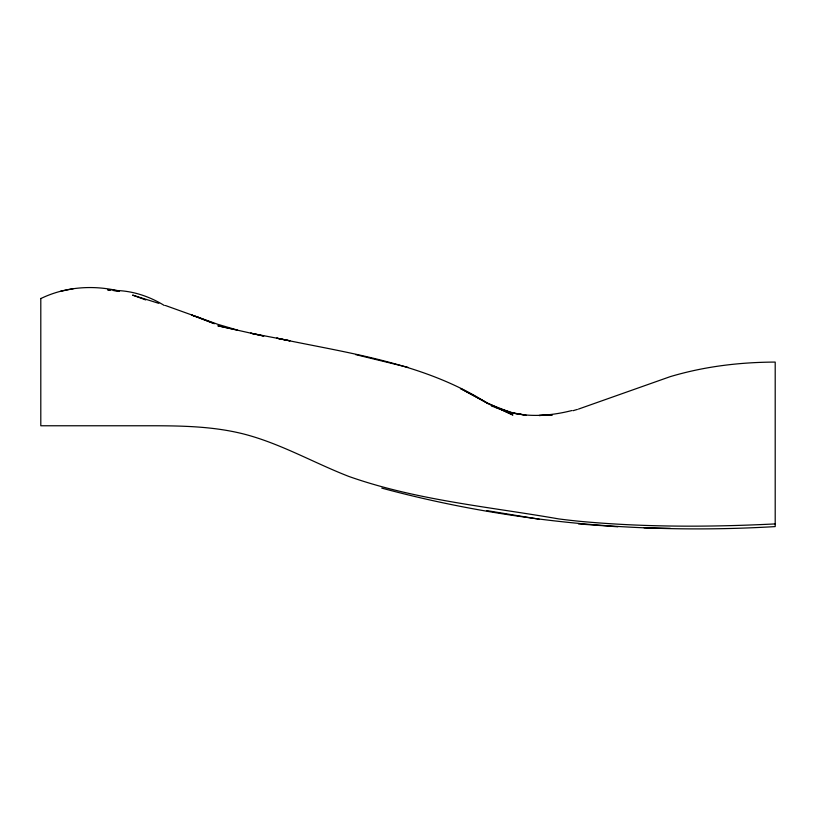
<?xml version="1.0" encoding="UTF-8"?>
<svg xmlns="http://www.w3.org/2000/svg" width="816" height="816" viewBox="0 0 816 816"><rect width="100%" height="100%" fill="white"/><g stroke="black" fill="none" stroke-linecap="round" stroke-linejoin="round"><path stroke-width="1.22" d="M40.8 298.574C65.086 286.742 93.381 284.733 119.483 291.128L113.526 290.455M578.483 409.091L670.283 376.625A329.205 329.205 0 0 1 689.959 371.433C717.876 364.966 746.569 362.192 775.2 362.08L775.2 526.595C642.998 534.378 509.776 522.648 381.776 488.111M573.026 410.703L577.391 409.418M60.476 291.312L73.583 288.619M571.924 410.53C552.697 415.436 532.46 417.251 512.917 413.059L526.024 415.191L512.917 412.876L497.413 407.959M775.2 523.913C709.685 527.177 643.844 527.371 578.483 521.189A735.706 735.706 0 0 1 558.817 518.925C488.621 506.675 416.517 500.29 348.983 476.493C313.813 462.866 280.775 443.608 244.076 434.102C211.976 425.911 178.622 425.717 145.717 425.768L40.8 425.768L40.8 298.432M644.059 527.819L670.283 528.34M112.924 290.486C131.09 290.221 148.9 296.024 164.291 305.47M617.824 526.789L578.483 523.933M111.139 290.139L107.559 289.772L109.946 290.057M113.526 290.384L119.483 290.986M539.141 519.211L486.683 510.581M165.383 305.49L217.841 324.329L237.517 330.123L217.841 325.788L263.741 336.059L250.624 333.183L276.859 338.201C348.432 353.308 423.728 362.773 486.683 402.829L460.459 388.487L486.683 402.645L512.917 415.038L486.683 403.063L512.917 413.416L495.026 407.378M276.859 338.201L289.976 340.813L276.859 338.161M355.541 354.572L408 367.353M491.456 406.072L493.843 406.827M158.824 303.358L132.6 295.106L145.717 299.941M552.259 414.854L539.141 415.507L552.259 414.854M198.176 317.261L191.617 315.068L214.373 323.687L198.176 317.281"/></g></svg>
